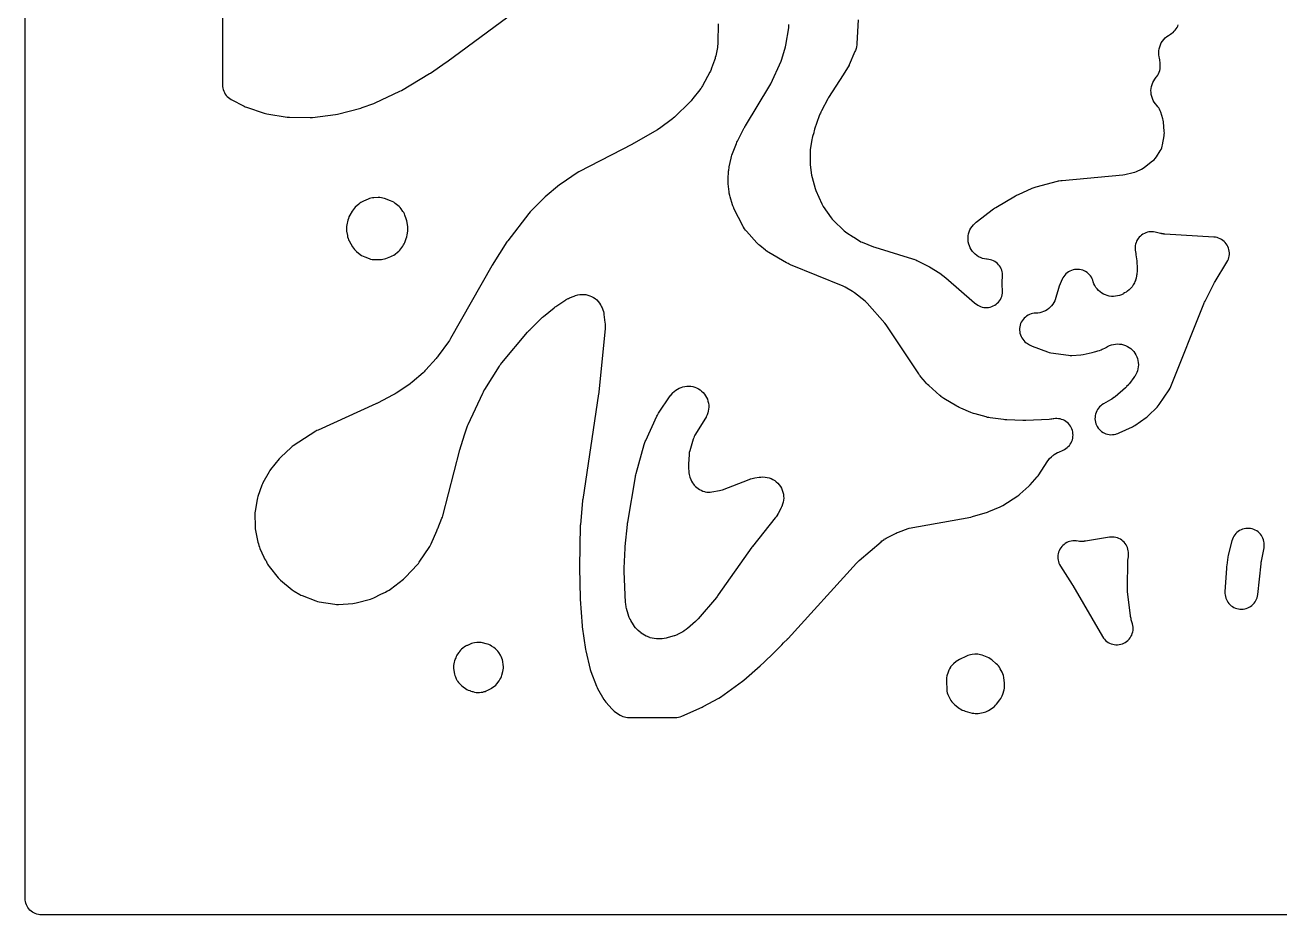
# Model space of a CAD drawing. Header units: millimetres. Extents: x 0 to 300, y 0 to 300.
# Drawn here: x -0.1 to 190.6, y -0.1 to 135.1 of the extents above; entities that cross this region are included whole.
import ezdxf

# ---------------------------------------------------------------- set-up
doc = ezdxf.new("R2010")
doc.units = ezdxf.units.MM
doc.layers.add('CUT', color=7, linetype='CONTINUOUS')

msp = doc.modelspace()

# ---------------------------------------------------------------- linework, layer by layer
at = {"layer": 'CUT'}
for points in [[(297.5872, -0.15), (2.4114, -0.15), (2.1053, -0.135), (1.8629, -0.099), (1.6252, -0.0395), (1.3944, 0.0431), (1.1729, 0.1479), (0.9627, 0.2738), (0.7659, 0.4198), (0.5844, 0.5844), (0.4198, 0.7659), (0.2738, 0.9627), (0.1479, 1.1729), (0.0431, 1.3944), (-0.0395, 1.6252), (-0.099, 1.8629), (-0.135, 2.1053), (-0.15, 2.4114), (-0.15, 297.5886)], [(29.85, 150.1562), (29.85, 126.0451), (29.8622, 125.7983), (29.8987, 125.5539), (29.9592, 125.3144), (30.043, 125.0819), (30.1493, 124.8589), (30.2771, 124.6475), (30.4252, 124.4497), (30.5921, 124.2675), (30.7761, 124.1027), (30.9755, 123.9568), (31.1884, 123.8313), (33.1497, 122.8021), (33.3316, 122.7158), (33.5199, 122.6444), (36.2101, 121.7465), (36.4048, 121.6902), (36.6034, 121.6498), (39.6816, 121.1532), (40.0394, 121.1216), (43.1966, 121.0707), (43.5602, 121.0914), (47.0372, 121.5448), (47.3331, 121.6017), (50.8878, 122.5105), (51.1109, 122.5787), (52.8484, 123.2005), (53.0715, 123.2927), (56.8332, 125.0647), (57.0496, 125.1799), (61.3507, 127.7484), (61.3764, 127.7639), (61.3811, 127.7668), (61.4874, 127.8358), (63.8808, 129.477), (63.9558, 129.5305), (73.2159, 136.3952)], [(126.5193, 135.9133), (126.3018, 132.3221), (126.2885, 132.1606), (126.2855, 132.1318), (126.2419, 131.8372), (126.1791, 131.5728), (126.0855, 131.2901), (126.0752, 131.263), (126.0144, 131.1129), (125.1452, 129.0914), (125.1165, 129.0392), (124.2347, 127.5597), (121.9975, 124.1166), (121.8824, 123.9205), (120.9198, 122.0949), (120.8342, 121.9156), (120.7631, 121.7301), (120.7587, 121.7171), (120.6894, 121.5865), (120.595, 121.3552), (119.8791, 119.3152), (119.8092, 119.0798), (119.7628, 118.8387), (119.7471, 118.7277), (119.5601, 118.1751), (119.4974, 117.958), (119.4546, 117.7361), (119.226, 116.1752), (119.1996, 115.8181), (119.1963, 114.2204), (119.2173, 113.8915), (119.4264, 112.2909), (119.4966, 111.9456), (119.9527, 110.3035), (120.0745, 109.9627), (120.9574, 107.9633), (121.0685, 107.742), (121.201, 107.5328), (122.4052, 105.8246), (122.5539, 105.6339), (122.7204, 105.4584), (124.3931, 103.8584), (124.5768, 103.699), (124.7752, 103.5582), (125.7437, 102.9394), (125.8011, 102.901), (125.8223, 102.8892), (126.7122, 102.3206), (126.9153, 102.2039), (127.1285, 102.1067), (128.842, 101.4202), (129.0463, 101.3485), (134.7787, 99.6102), (134.9246, 99.5627), (134.9506, 99.5536), (135.2361, 99.4408), (135.2612, 99.4297), (135.4002, 99.3646), (137.3608, 98.3977), (138.8968, 97.3973), (139.8302, 96.7007), (144.1991, 92.8882), (144.3927, 92.7354), (144.4495, 92.6991), (144.4713, 92.6812), (144.6765, 92.5443), (144.8942, 92.4282), (145.1224, 92.3342), (145.3586, 92.2631), (145.6008, 92.2157), (145.8464, 92.1923), (146.0931, 92.1933), (146.3385, 92.2186), (146.5803, 92.268), (146.816, 92.3409), (147.0433, 92.4368), (147.2601, 92.5546), (147.4643, 92.6931), (147.6538, 92.8512), (147.8267, 93.0271), (147.9815, 93.2192), (148.1166, 93.4257), (148.2307, 93.6444), (148.3227, 93.8734), (148.3917, 94.1103), (148.437, 94.3528), (148.4581, 94.5986), (148.4549, 94.8453), (148.4275, 95.0905), (148.393, 95.3026), (148.3723, 95.6526), (148.372, 95.6867), (148.3752, 95.8774), (148.388, 96.1786), (148.401, 96.3693), (148.4042, 96.4033), (148.4439, 96.6763), (148.4672, 96.9183), (148.4669, 97.1613), (148.4429, 97.4032), (148.3956, 97.6417), (148.3253, 97.8744), (148.2328, 98.0992), (148.1189, 98.3139), (147.9846, 98.5165), (147.8313, 98.7052), (147.6604, 98.8781), (147.4736, 99.0336), (147.2725, 99.1701), (147.0591, 99.2865), (146.8354, 99.3817), (146.6035, 99.4546), (146.3657, 99.5047), (146.1241, 99.5315), (146.0025, 99.539), (145.6931, 99.5894), (145.3902, 99.6703), (145.0969, 99.781), (144.816, 99.9204), (144.5505, 100.0871), (144.3028, 100.2793), (144.0755, 100.4953), (143.8709, 100.7328), (143.6909, 100.9895), (143.5374, 101.2629), (143.4119, 101.5502), (143.3156, 101.8486), (143.2494, 102.155), (143.2142, 102.4666), (143.2101, 102.7801), (143.2373, 103.0924), (143.2954, 103.4005), (143.384, 103.7012), (143.502, 103.9917), (143.6484, 104.269), (143.8216, 104.5303), (144.0329, 104.7887), (144.3372, 105.0883), (144.435, 105.174), (144.6275, 105.3317), (146.8952, 107.0665), (147.0898, 107.2057), (147.2247, 107.2959), (147.4277, 107.4225), (150.4178, 109.1562), (150.5894, 109.2498), (150.7076, 109.3103), (150.8838, 109.3949), (152.9561, 110.3232), (153.0948, 110.382), (153.1198, 110.3921), (153.4037, 110.4928), (153.4295, 110.5007), (153.5742, 110.5425), (156.8177, 111.4069), (156.9702, 111.4442), (156.9977, 111.4503), (157.3067, 111.5055), (157.3346, 111.5093), (157.4906, 111.5271), (166.7572, 112.391), (167.0536, 112.4367), (168.2932, 112.7048), (168.5585, 112.7776), (168.8141, 112.8792), (169.5564, 113.2224), (169.8072, 113.3563), (170.0412, 113.5177), (171.2703, 114.473), (171.4838, 114.6593), (171.6748, 114.8684), (171.8409, 115.0978), (172.4317, 116.0196), (172.5561, 116.237), (172.6581, 116.4657), (172.7368, 116.7035), (172.7913, 116.948), (173.0202, 118.2892), (173.0476, 118.5072), (173.0558, 118.7268), (173.0446, 118.9463), (172.9059, 120.4067), (172.87, 120.6532), (172.8097, 120.8949), (172.5067, 121.8951), (172.4277, 122.1176), (172.328, 122.3317), (172.2085, 122.5354), (172.0704, 122.7269), (171.9445, 122.8707), (171.6925, 123.1596), (171.5125, 123.4124), (171.3584, 123.6818), (171.2315, 123.9651), (171.1332, 124.2595), (171.0644, 124.5621), (171.0258, 124.8701), (171.0177, 125.1803), (171.0402, 125.4899), (171.0931, 125.7957), (171.1759, 126.0948), (171.2879, 126.3843), (171.4277, 126.6614), (171.5943, 126.9233), (171.8042, 127.191), (171.8056, 127.1926), (171.8039, 127.1941), (171.9041, 127.3102), (172.0514, 127.5212), (172.1762, 127.7462), (172.2772, 127.9829), (172.3534, 128.2287), (172.4039, 128.481), (172.4281, 128.7372), (172.4259, 128.9945), (172.4036, 129.366), (172.4029, 129.4314), (172.3811, 129.7326), (172.367, 129.8046), (172.3629, 129.8435), (172.3135, 130.0836), (172.2623, 130.2822), (172.2145, 130.5953), (172.1985, 130.9116), (172.2144, 131.2279), (172.262, 131.541), (172.3408, 131.8477), (172.4502, 132.1449), (172.5888, 132.4297), (172.7554, 132.699), (172.9483, 132.9503), (173.1654, 133.1808), (173.4046, 133.3883), (173.6635, 133.5708), (174.0044, 133.7628), (174.2027, 133.8871), (174.3885, 134.0294), (174.5602, 134.1885), (174.7163, 134.3629), (174.8554, 134.5512), (174.9762, 134.7516), (175.0778, 134.9625), (175.1592, 135.1819)], [(105.2312, 135.3473), (105.1855, 132.4774), (105.1788, 132.3042), (105.1768, 132.2732), (105.1393, 131.9286), (105.1346, 131.898), (105.1039, 131.7273), (104.8483, 130.4719), (104.7862, 130.2141), (104.7379, 130.0407), (104.6578, 129.7879), (104.2205, 128.5609), (104.1702, 128.4279), (104.1607, 128.4043), (104.0453, 128.1445), (104.0341, 128.1216), (103.969, 127.9952), (102.8394, 125.8978), (102.758, 125.7544), (102.7429, 125.729), (102.5616, 125.4535), (102.5443, 125.4296), (102.4447, 125.2981), (101.378, 123.9517), (101.2195, 123.7645), (101.1078, 123.6411), (100.9374, 123.4647), (98.5539, 121.1539), (98.3819, 120.9971), (98.2618, 120.8944), (98.0804, 120.7486), (96.5116, 119.5665), (96.3201, 119.4314), (96.1873, 119.3437), (95.9877, 119.2208), (92.3649, 117.1431), (92.2988, 117.106), (92.2536, 117.0813), (92.1867, 117.0456), (84.0335, 112.798), (83.8017, 112.6609), (81.3243, 111.0091), (81.101, 110.8415), (78.9234, 109.0083), (78.7651, 108.8628), (76.6364, 106.7325), (76.4223, 106.4884), (73.2349, 102.3388), (73.1069, 102.1559), (70.8674, 98.6286), (70.8546, 98.6084), (70.8524, 98.6047), (70.8009, 98.518), (64.5364, 87.4699), (64.4273, 87.2894), (64.3497, 87.1689), (64.2305, 86.9948), (62.6622, 84.8364), (62.5421, 84.6799), (62.4578, 84.5759), (62.3296, 84.426), (60.7842, 82.7114), (60.6278, 82.5481), (60.5184, 82.4405), (60.3525, 82.2869), (58.7065, 80.8531), (58.5185, 80.6997), (58.3876, 80.5998), (58.19, 80.4589), (56.2817, 79.1889), (56.1119, 79.0823), (55.9946, 79.013), (55.8194, 78.9157), (53.4095, 77.6603), (53.318, 77.6142), (53.2554, 77.5837), (53.1626, 77.5402), (44.3916, 73.5642), (44.2254, 73.4814), (44.0658, 73.3864), (40.6297, 71.1636), (40.4541, 71.039), (40.2899, 70.8997), (38.7115, 69.4397), (38.5793, 69.3079), (38.4573, 69.1666), (37.172, 67.5607), (37.0475, 67.391), (36.9378, 67.2114), (36.0162, 65.5503), (35.9239, 65.3665), (35.847, 65.1758), (35.2305, 63.4434), (35.1663, 63.2346), (35.1205, 63.0209), (34.8146, 61.2072), (34.7872, 60.9843), (34.78, 60.7598), (34.8028, 58.9567), (34.8151, 58.7383), (34.8465, 58.5219), (35.1787, 56.7723), (35.2474, 56.4971), (35.3418, 56.2446), (35.4002, 55.9944), (35.4639, 55.7699), (35.5481, 55.5523), (36.1322, 54.2308), (36.2565, 53.9866), (36.4069, 53.7575), (36.4784, 53.6604), (36.5954, 53.3946), (36.6918, 53.1992), (36.8049, 53.0129), (36.9337, 52.8372), (38.3289, 51.0984), (38.5053, 50.901), (38.7016, 50.7233), (40.4607, 49.293), (40.756, 49.0863), (41.6057, 48.5789), (41.7942, 48.4771), (41.9907, 48.3917), (44.0645, 47.5947), (44.3124, 47.514), (44.5674, 47.4595), (46.9325, 47.0822), (47.2061, 47.0538), (47.4811, 47.0557), (49.6966, 47.193), (49.9505, 47.2218), (50.2001, 47.2764), (52.3828, 47.8721), (52.6199, 47.9496), (52.848, 48.0505), (53.9189, 48.5891), (54.6428, 48.9317), (54.856, 49.0455), (54.9478, 49.1066), (54.9915, 49.1286), (55.1971, 49.2445), (55.391, 49.3793), (57.3908, 50.9154), (57.5469, 51.0456), (57.6918, 51.1882), (59.5122, 53.13), (59.6488, 53.2884), (59.7717, 53.4578), (61.3721, 55.8704), (61.4912, 56.0694), (61.5914, 56.2785), (62.4245, 58.2483), (62.4845, 58.3687), (62.5629, 58.5661), (62.5813, 58.6192), (63.2289, 60.1501), (63.2949, 60.324), (63.3478, 60.5023), (65.9344, 70.5769), (66.6526, 72.8556), (67.0036, 73.8879), (67.073, 74.0755), (67.1236, 74.2016), (67.2029, 74.3853), (69.4265, 79.1767), (69.5342, 79.3907), (69.612, 79.5335), (69.7332, 79.7402), (71.9484, 83.2554), (72.0905, 83.4649), (72.1917, 83.6037), (72.3476, 83.8032), (76.2508, 88.4619), (76.3685, 88.5957), (76.4506, 88.6848), (76.5745, 88.8129), (78.3072, 90.5213), (78.4315, 90.6383), (78.5177, 90.7159), (78.6471, 90.8272), (80.2701, 92.1592), (80.4252, 92.2799), (80.5326, 92.359), (80.6938, 92.4713), (81.9136, 93.2749), (82.0716, 93.3734), (82.1002, 93.3903), (82.4297, 93.5631), (82.4599, 93.5771), (82.6306, 93.6511), (83.332, 93.9344), (83.5056, 93.9995), (83.5369, 94.0104), (83.8638, 94.1062), (84.1693, 94.1637), (84.4789, 94.1908), (84.7897, 94.1872), (85.0987, 94.1529), (85.4027, 94.0883), (85.6989, 93.994), (85.9843, 93.8709), (86.2562, 93.7203), (86.5119, 93.5435), (86.7488, 93.3423), (86.9648, 93.1188), (87.1576, 92.875), (87.3416, 92.5882), (87.358, 92.5595), (87.4463, 92.3965), (87.4882, 92.3142), (87.5589, 92.1678), (87.571, 92.1413), (87.6832, 91.8642), (87.7633, 91.6034), (87.826, 91.3111), (87.8308, 91.2824), (87.8545, 91.1215), (88.0051, 89.9178), (88.0252, 89.7113), (88.0277, 89.6744), (88.0335, 89.2598), (88.0319, 89.2228), (88.0176, 89.0158), (87.0768, 79.3333), (87.0659, 79.2349), (87.0576, 79.1681), (87.0441, 79.0699), (84.619, 62.9884), (84.615, 62.9607), (84.6143, 62.9557), (84.6008, 62.8388), (84.2651, 59.1787), (84.2623, 59.1458), (84.2619, 59.14), (84.2549, 59.0015), (84.1126, 52.7509), (84.112, 52.6829), (84.112, 52.6678), (84.1128, 52.6178), (84.2256, 48.0029), (84.2263, 47.9783), (84.2265, 47.974), (84.2321, 47.871), (84.5398, 43.8065), (84.5424, 43.7743), (84.5429, 43.7686), (84.5585, 43.634), (85.0508, 40.2072), (85.0958, 39.9738), (85.7787, 37.1564), (85.8723, 36.8549), (86.7301, 34.6048), (86.8053, 34.428), (86.894, 34.2576), (87.8312, 32.6128), (87.9792, 32.3833), (88.1513, 32.1712), (89.102, 31.1228), (89.2595, 30.964), (89.4306, 30.8198), (89.6139, 30.6916), (90.3259, 30.2395), (90.5305, 30.1227), (90.7453, 30.0257), (90.9682, 29.9494), (91.1973, 29.8943), (91.4306, 29.8611), (91.666, 29.85), (98.6554, 29.85), (98.916, 29.8636), (99.1738, 29.9043), (99.426, 29.9717), (99.6697, 30.065), (102.7768, 31.4442), (102.9603, 31.5349), (105.3004, 32.8122), (105.5525, 32.97), (108.9233, 35.3698), (109.1352, 35.5388), (111.5815, 37.7156), (111.5871, 37.7204), (111.6089, 37.7393), (111.6126, 37.7425), (111.6421, 37.7695), (112.1582, 38.2288), (112.1775, 38.2461), (112.181, 38.2493), (112.2603, 38.3246), (113.555, 39.6087), (114.7585, 40.7676), (114.782, 40.7905), (114.786, 40.7945), (114.8812, 40.8939), (115.1517, 41.1924), (115.7486, 41.7844), (115.766, 41.8019), (115.769, 41.8049), (115.8401, 41.8799), (126.243, 53.3117), (126.398, 53.4721), (126.5064, 53.5779), (126.6707, 53.7289), (129.9773, 56.5911), (130.1155, 56.705), (130.1407, 56.7248), (130.4326, 56.9323), (130.4595, 56.9496), (130.6126, 57.0426), (130.7354, 57.1133), (130.7656, 57.1305), (132.062, 57.8087), (132.2666, 57.908), (132.4074, 57.9711), (132.6176, 58.0578), (134.1108, 58.621), (134.2802, 58.6558), (143.613, 60.3387), (143.8932, 60.4061), (146.1441, 61.0869), (146.3818, 61.1722), (148.1017, 61.8888), (148.2992, 61.9814), (148.4879, 62.0908), (150.7585, 63.544), (150.9311, 63.665), (151.0929, 63.8001), (152.449, 65.0335), (152.6379, 65.2247), (153.7235, 66.4496), (153.8438, 66.5961), (153.9527, 66.7514), (155.2364, 68.7389), (155.3508, 68.906), (155.3721, 68.9354), (155.6073, 69.2253), (155.8725, 69.488), (155.8996, 69.512), (156.055, 69.6428), (156.14, 69.7105), (156.2713, 69.8104), (156.2952, 69.8278), (156.5481, 69.9951), (156.8148, 70.1395), (156.8413, 70.1524), (156.9913, 70.2213), (157.66, 70.5107), (157.8772, 70.6174), (158.083, 70.7446), (158.2756, 70.8912), (158.4531, 71.0557), (158.6138, 71.2365), (158.7564, 71.4321), (158.8793, 71.6405), (158.9815, 71.8599), (159.0621, 72.0881), (159.1202, 72.323), (159.1553, 72.5624), (159.1671, 72.8041), (159.1555, 73.0458), (159.1205, 73.2853), (159.0626, 73.5202), (158.9822, 73.7485), (158.8802, 73.9679), (158.7574, 74.1764), (158.615, 74.3721), (158.4544, 74.5531), (158.277, 74.7177), (158.0845, 74.8644), (157.8788, 74.9918), (157.6617, 75.0987), (157.4353, 75.1841), (157.2017, 75.2472), (156.963, 75.2874), (156.7216, 75.3044), (156.4797, 75.298), (156.2396, 75.2682), (156.1572, 75.2539), (155.9333, 75.222), (155.7806, 75.2049), (155.5552, 75.1865), (151.9756, 75.0032), (151.804, 74.9984), (151.6874, 74.9977), (151.5157, 75.0007), (149.084, 75.099), (148.9001, 75.111), (148.7754, 75.1222), (148.5923, 75.1432), (146.5803, 75.4241), (146.3436, 75.4649), (146.1839, 75.4977), (145.9503, 75.5536), (144.2897, 76.0075), (144.0473, 76.0827), (143.8847, 76.1392), (143.6479, 76.2306), (142.0957, 76.891), (141.864, 76.9991), (141.7093, 77.0777), (141.4854, 77.2014), (139.5437, 78.3617), (139.3937, 78.4563), (139.3673, 78.4738), (139.0816, 78.6835), (139.0569, 78.7035), (138.9218, 78.8182), (137.238, 80.3184), (137.0417, 80.5065), (136.9133, 80.6389), (136.7311, 80.8407), (136.0491, 81.6537), (135.9191, 81.8179), (135.8339, 81.9318), (135.7132, 82.103), (130.7676, 89.5497), (130.556, 89.8247), (127.8777, 92.847), (127.7278, 93.0021), (127.5651, 93.1437), (125.9433, 94.4367), (125.7904, 94.5494), (125.6294, 94.6501), (124.5373, 95.2769), (124.2351, 95.4244), (116.2377, 98.6788), (115.9985, 98.786), (115.8388, 98.8644), (115.6077, 98.9881), (112.9286, 100.5446), (112.8012, 100.622), (112.7786, 100.6364), (112.5334, 100.8062), (112.5121, 100.8223), (112.3948, 100.9144), (111.5338, 101.6184), (111.4243, 101.7115), (111.405, 101.7286), (111.1972, 101.9269), (111.1793, 101.9454), (111.0812, 102.0504), (109.5223, 103.7851), (109.4151, 103.9097), (109.3965, 103.9324), (109.2149, 104.174), (109.0552, 104.4306), (109.0408, 104.4562), (108.9633, 104.6012), (107.6703, 107.1528), (107.5994, 107.3007), (107.5873, 107.3274), (107.4652, 107.6317), (107.4555, 107.6594), (107.4045, 107.8152), (107.0349, 109.0359), (106.9884, 109.203), (106.9808, 109.2331), (106.9114, 109.5728), (106.9066, 109.6035), (106.8837, 109.7754), (106.7512, 110.9862), (106.7372, 111.1462), (106.7353, 111.1749), (106.7278, 111.4959), (106.7283, 111.5247), (106.7349, 111.6852), (106.8135, 112.9451), (106.8256, 113.0922), (106.8283, 113.1185), (106.8698, 113.4107), (106.8745, 113.4367), (106.9039, 113.5813), (107.1987, 114.901), (107.2664, 115.1603), (107.3186, 115.3345), (107.4047, 115.5884), (107.997, 117.1489), (108.0803, 117.3504), (108.1408, 117.4856), (108.2357, 117.682), (109.1904, 119.5196), (109.2516, 119.6327), (109.2945, 119.7088), (109.3595, 119.8196), (113.0887, 125.9341), (113.2307, 126.2022), (114.7843, 129.6236), (114.8551, 129.7963), (114.9128, 129.9739), (115.4368, 131.8176), (115.4966, 132.082), (115.947, 134.7311), (115.9758, 134.9688), (115.9817, 135.2081)]]:
    msp.add_lwpolyline(points, dxfattribs=at)
for points in [[(51.4842, 99.8742), (52.1717, 99.6244), (52.3823, 99.5582), (52.598, 99.5109), (52.817, 99.4828), (53.0377, 99.4741), (53.807, 99.4779), (54.0304, 99.489), (54.252, 99.5201), (54.4699, 99.5708), (54.6824, 99.6408), (55.4457, 99.9307), (55.677, 100.0321), (55.8968, 100.1564), (56.1029, 100.3022), (56.4857, 100.603), (56.659, 100.7527), (56.818, 100.9175), (56.9612, 101.0962), (57.2704, 101.5205), (57.3917, 101.7032), (57.4964, 101.8958), (57.5839, 102.0969), (57.8061, 102.6756), (57.8941, 102.9516), (57.9495, 103.2359), (58.0261, 103.8009), (58.0458, 104.0158), (58.0469, 104.2315), (58.0295, 104.4465), (57.9473, 105.1043), (57.8927, 105.3977), (57.8036, 105.6824), (57.596, 106.2288), (57.5113, 106.4259), (57.41, 106.615), (57.2928, 106.7947), (57.0063, 107.1956), (56.8642, 107.3762), (56.7062, 107.5429), (56.5336, 107.6945), (56.1147, 108.0294), (55.8917, 108.1885), (55.6527, 108.3222), (55.4005, 108.4289), (54.4918, 108.7562), (54.2573, 108.8278), (54.0169, 108.8762), (53.7729, 108.9007), (53.5277, 108.9013), (52.865, 108.8702), (52.6484, 108.8506), (52.4343, 108.8122), (52.2244, 108.7554), (52.0203, 108.6805), (51.2925, 108.3772), (51.0962, 108.2852), (50.9086, 108.1765), (50.7311, 108.052), (50.5651, 107.9126), (50.0405, 107.4318), (49.8639, 107.2527), (49.7061, 107.0568), (49.5688, 106.846), (49.2056, 106.2217), (49.0868, 105.9907), (48.9926, 105.7487), (48.9241, 105.4982), (48.7592, 104.7436), (48.7201, 104.5135), (48.7026, 104.2807), (48.7069, 104.0473), (48.7329, 103.8154), (48.8406, 103.1415), (48.8853, 102.924), (48.9492, 102.7114), (49.0317, 102.5052), (49.1321, 102.3072), (49.6343, 101.4174), (49.761, 101.216), (49.9063, 101.0275), (50.0688, 100.8538), (50.2471, 100.6962), (50.7736, 100.2738), (50.9955, 100.115), (51.2333, 99.9812)], [(151.1008, 88.2694), (151.1695, 88.03), (151.2617, 87.7986), (151.3764, 87.5776), (151.5125, 87.3691), (151.6688, 87.1751), (151.8435, 86.9977), (152.035, 86.8385), (152.2414, 86.6992), (152.541, 86.518), (152.7506, 86.4045), (152.9701, 86.3115), (155.3003, 85.4525), (155.5509, 85.3749), (155.8082, 85.3239), (158.4757, 84.9392), (158.73, 84.9157), (158.9854, 84.9183), (160.3326, 85.0008), (160.6951, 85.0499), (162.086, 85.3429), (162.4142, 85.4358), (162.6446, 85.5184), (162.933, 85.5927), (163.1914, 85.6743), (163.4394, 85.7835), (163.5736, 85.8514), (163.7454, 85.9131), (163.9802, 86.011), (164.2039, 86.1323), (164.237, 86.1524), (164.3973, 86.2449), (164.4263, 86.2607), (164.7327, 86.4084), (165.0242, 86.5149), (165.3247, 86.5922), (165.6313, 86.6394), (165.9412, 86.6563), (166.2512, 86.6425), (166.5583, 86.5982), (166.8596, 86.5239), (167.152, 86.4202), (167.4329, 86.2882), (167.6993, 86.1292), (167.9488, 85.9447), (168.1789, 85.7365), (168.3873, 85.5067), (168.5721, 85.2574), (168.7315, 84.9912), (168.8638, 84.7105), (168.9678, 84.4181), (169.0424, 84.117), (169.0871, 83.8099), (169.1012, 83.4999), (169.0848, 83.1901), (169.0379, 82.8833), (168.961, 82.5827), (168.8548, 82.2912), (168.7204, 82.0115), (168.5436, 81.7209), (168.525, 81.6936), (168.4174, 81.543), (167.7364, 80.6385), (167.6128, 80.4831), (167.59, 80.4559), (167.319, 80.1658), (167.2935, 80.1412), (167.1468, 80.0072), (165.5603, 78.6337), (165.4143, 78.5137), (165.3877, 78.4929), (165.0786, 78.2756), (165.05, 78.2576), (164.8876, 78.1609), (163.7792, 77.5381), (163.5683, 77.4053), (163.3716, 77.2523), (163.1912, 77.0804), (163.0288, 76.8914), (162.886, 76.6872), (162.7643, 76.4697), (162.6648, 76.2413), (162.5885, 76.0041), (162.5363, 75.7604), (162.5085, 75.5128), (162.5055, 75.2636), (162.5274, 75.0154), (162.5739, 74.7706), (162.6445, 74.5316), (162.7385, 74.3008), (162.855, 74.0806), (162.9929, 73.873), (163.1508, 73.6802), (163.3271, 73.5041), (163.52, 73.3464), (163.7277, 73.2087), (163.948, 73.0924), (164.1789, 72.9985), (164.4179, 72.9281), (164.6628, 72.8819), (164.911, 72.8602), (165.1602, 72.8634), (165.4078, 72.8914), (165.6514, 72.9439), (165.7695, 72.9755), (165.9812, 73.0426), (166.1862, 73.1281), (168.1955, 74.0735), (168.3792, 74.1694), (168.5543, 74.2802), (170.2637, 75.4639), (170.4337, 75.5927), (170.5922, 75.7356), (171.9463, 77.0654), (172.1138, 77.247), (172.2625, 77.4442), (173.7914, 79.6945), (173.9319, 79.9277), (174.0462, 80.1748), (179.0555, 92.7594), (179.1206, 92.9129), (179.1671, 93.0162), (179.239, 93.1666), (180.5589, 95.7796), (180.6294, 95.9125), (180.6791, 96.0017), (180.7548, 96.1316), (182.5721, 99.1094), (182.6893, 99.3245), (182.7849, 99.5501), (182.858, 99.7839), (182.9078, 100.0237), (182.9339, 100.2673), (182.9361, 100.5123), (182.9142, 100.7562), (182.8686, 100.9969), (182.7997, 101.232), (182.7081, 101.4592), (182.5947, 101.6763), (182.4606, 101.8813), (182.307, 102.0722), (182.1355, 102.2471), (181.9478, 102.4045), (181.7455, 102.5426), (181.5307, 102.6604), (181.3053, 102.7565), (181.0717, 102.8301), (180.832, 102.8805), (180.5885, 102.9072), (173.1246, 103.357), (172.9668, 103.3699), (172.9386, 103.3728), (172.6255, 103.4184), (172.5977, 103.4236), (172.4428, 103.4563), (171.6554, 103.6399), (171.4189, 103.6831), (171.1794, 103.7035), (170.939, 103.7007), (170.7, 103.6749), (170.4646, 103.6262), (170.2349, 103.5552), (170.0131, 103.4624), (169.8013, 103.3487), (169.6013, 103.2152), (169.4151, 103.0632), (169.2444, 102.8939), (169.0907, 102.709), (168.9555, 102.5103), (168.84, 102.2994), (168.7453, 102.0785), (168.6723, 101.8494), (168.6215, 101.6144), (168.5936, 101.3757), (168.5888, 101.1353), (168.607, 100.8956), (168.6482, 100.6588), (168.7052, 100.4042), (168.7109, 100.3717), (168.7378, 100.1888), (168.847, 99.2965), (168.9383, 98.0647), (168.9396, 98.0352), (168.9256, 97.8389), (168.865, 97.2283), (168.8419, 97.0423), (168.8369, 97.0092), (168.7689, 96.6716), (168.6676, 96.3425), (168.6561, 96.3111), (168.5877, 96.1366), (168.5846, 96.1291), (168.5064, 95.9559), (168.4916, 95.9253), (168.3241, 95.6188), (168.1438, 95.3561), (167.9378, 95.1129), (167.7083, 94.8919), (167.4335, 94.6763), (167.4057, 94.6568), (167.2477, 94.5512), (167.0168, 94.4051), (166.8568, 94.3095), (166.8278, 94.2931), (166.5214, 94.1397), (166.2294, 94.0281), (165.9278, 93.9461), (165.6195, 93.8944), (165.3077, 93.8736), (164.9953, 93.8839), (164.6854, 93.9251), (164.3812, 93.9969), (164.0856, 94.0986), (163.8016, 94.229), (163.5319, 94.3871), (163.2792, 94.5711), (163.0461, 94.7793), (162.8348, 95.0096), (162.6474, 95.2597), (162.4857, 95.5273), (162.3514, 95.8095), (162.2458, 96.1037), (162.2456, 96.1045), (162.1735, 96.342), (162.0781, 96.5712), (161.9605, 96.7898), (161.8218, 96.9957), (161.6633, 97.1868), (161.4867, 97.3612), (161.2937, 97.5173), (161.0861, 97.6535), (160.8661, 97.7684), (160.6357, 97.8609), (160.3973, 97.9301), (160.1532, 97.9753), (159.9059, 97.9961), (159.6577, 97.9923), (159.411, 97.9638), (159.1685, 97.9111), (158.9323, 97.8345), (158.705, 97.7349), (158.4886, 97.6133), (158.2853, 97.4708), (158.0972, 97.3088), (157.9261, 97.129), (157.7736, 96.9331), (157.6413, 96.723), (157.5305, 96.5008), (157.0589, 95.4244), (156.9397, 95.0895), (156.5623, 93.7291), (156.5102, 93.5572), (156.5001, 93.5267), (156.3818, 93.2185), (156.2475, 92.9489), (156.0879, 92.6933), (155.9047, 92.4543), (155.6994, 92.2338), (155.474, 92.034), (155.2305, 91.8567), (154.9712, 91.7034), (154.6984, 91.5757), (154.4146, 91.4747), (154.1224, 91.4013), (153.8246, 91.3562), (153.4351, 91.3349), (153.4352, 91.3336), (153.27, 91.3243), (153.024, 91.2856), (152.783, 91.2226), (152.5496, 91.1359), (152.3259, 91.0264), (152.1142, 90.8953), (151.9166, 90.7437), (151.7351, 90.5732), (151.5714, 90.3855), (151.4272, 90.1824), (151.304, 89.966), (151.2028, 89.7385), (151.1249, 89.502), (151.0708, 89.2589), (151.0412, 89.0116), (151.0363, 88.7626), (151.0563, 88.5144)], [(94.1345, 71.8163), (94.1446, 71.8409), (94.204, 71.9773), (95.9015, 75.6762), (95.9699, 75.8173), (95.9826, 75.8423), (96.1368, 76.1154), (96.1516, 76.1392), (96.2371, 76.2707), (97.8213, 78.5986), (97.9244, 78.7426), (97.9967, 78.8388), (98.1065, 78.9778), (98.1591, 79.0414), (98.2781, 79.1781), (98.2999, 79.202), (98.5362, 79.4367), (98.7714, 79.629), (99.0241, 79.7978), (99.2919, 79.9414), (99.5723, 80.0584), (99.8626, 80.1479), (100.1603, 80.2089), (100.4625, 80.2409), (100.7663, 80.2436), (101.069, 80.217), (101.3677, 80.1613), (101.6596, 80.077), (101.942, 79.9649), (102.2123, 79.8261), (102.4679, 79.6619), (102.7065, 79.4738), (102.9259, 79.2635), (103.1239, 79.0331), (103.2987, 78.7846), (103.4488, 78.5204), (103.5727, 78.2429), (103.6692, 77.9548), (103.7374, 77.6587), (103.7768, 77.3574), (103.7869, 77.0538), (103.7676, 76.7505), (103.7192, 76.4506), (103.6421, 76.1567), (103.5369, 75.8716), (103.3921, 75.5717), (103.3766, 75.5433), (103.2862, 75.3863), (101.6947, 72.7709), (101.5936, 72.5879), (101.5081, 72.3971), (101.4388, 72.1998), (100.8956, 70.4162), (100.8289, 70.1428), (100.7933, 69.8636), (100.6891, 68.3858), (100.6831, 68.179), (100.6942, 67.9724), (100.783, 67.0421), (100.8135, 66.8247), (100.8629, 66.6107), (100.9309, 66.4019), (101.0698, 66.0315), (101.1812, 65.7781), (101.3199, 65.5387), (101.4842, 65.316), (101.5927, 65.1847), (101.7724, 64.9896), (101.9717, 64.8146), (102.1884, 64.6617), (102.3945, 64.5321), (102.63, 64.4012), (102.8783, 64.2963), (103.1364, 64.2188), (103.2529, 64.1906), (103.5054, 64.143), (103.7614, 64.1216), (104.0183, 64.1265), (104.2733, 64.1578), (105.3967, 64.3547), (105.6347, 64.4085), (105.8664, 64.4853), (109.9464, 66.0622), (110.1382, 66.1304), (110.1727, 66.1416), (110.5659, 66.2463), (110.6015, 66.2538), (110.8018, 66.29), (111.4656, 66.3914), (111.6517, 66.4151), (111.6851, 66.4185), (112.0295, 66.4363), (112.3438, 66.421), (112.655, 66.3744), (112.9599, 66.2969), (113.2556, 66.1893), (113.5391, 66.0528), (113.8075, 65.8886), (114.0581, 65.6983), (114.2885, 65.484), (114.4963, 65.2478), (114.6794, 64.9919), (114.8361, 64.7191), (114.9647, 64.4319), (115.064, 64.1333), (115.1329, 63.8263), (115.1708, 63.514), (115.1774, 63.1994), (115.1524, 62.8858), (115.0962, 62.5762), (115.0094, 62.2737), (114.8815, 61.9534), (114.8676, 61.9229), (114.7851, 61.7544), (114.3322, 60.8841), (114.245, 60.7259), (114.2288, 60.698), (114.032, 60.3952), (114.0131, 60.369), (113.904, 60.225), (110.4281, 55.8604), (110.4105, 55.8379), (110.4073, 55.8339), (110.3357, 55.737), (105.2368, 48.4867), (105.1316, 48.3444), (105.0579, 48.2494), (104.9461, 48.1122), (102.1797, 44.8761), (102.0864, 44.771), (102.0693, 44.7525), (101.8713, 44.5532), (101.8529, 44.536), (101.7484, 44.442), (100.5434, 43.3987), (100.389, 43.2721), (100.3608, 43.2502), (100.0329, 43.0225), (100.0026, 43.0037), (99.8299, 42.9032), (99.2123, 42.5654), (99.021, 42.4678), (98.9864, 42.4514), (98.5885, 42.2897), (98.5523, 42.2774), (98.3471, 42.2139), (97.4665, 41.969), (97.3145, 41.9301), (97.2871, 41.9237), (97.0037, 41.8699), (96.7168, 41.84), (96.6888, 41.8382), (96.532, 41.8318), (96.0606, 41.8222), (95.8755, 41.8231), (95.8424, 41.824), (95.5032, 41.8507), (95.1977, 41.9055), (94.8704, 41.9982), (94.839, 42.0087), (94.6652, 42.0722), (94.4586, 42.1535), (94.3047, 42.218), (94.2775, 42.2301), (94.0031, 42.3673), (93.7649, 42.5143), (93.5192, 42.6979), (93.4962, 42.7168), (93.3695, 42.8254), (93.0518, 43.1101), (92.919, 43.235), (92.8958, 43.258), (92.6691, 43.5049), (92.4674, 43.7726), (92.4491, 43.7996), (92.3503, 43.9528), (91.954, 44.6018), (91.8666, 44.7527), (91.8516, 44.78), (91.7107, 45.0679), (91.5971, 45.3677), (91.5875, 45.3973), (91.5372, 45.5643), (91.2964, 46.437), (91.247, 46.6377), (91.2391, 46.6738), (91.1738, 47.0818), (91.1699, 47.1185), (91.1542, 47.3247), (90.9238, 52.0627), (90.9194, 52.2504), (90.9196, 52.378), (90.9245, 52.5657), (91.0824, 55.624), (91.0878, 55.7095), (91.0921, 55.7675), (91.0995, 55.8528), (91.4256, 59.1964), (91.4407, 59.3269), (91.4524, 59.4154), (91.472, 59.5454), (92.6358, 66.4362), (92.6734, 66.6281), (92.7023, 66.7577), (92.7499, 66.9474), (93.9814, 71.3693), (94.0241, 71.5117), (94.0323, 71.5371)], [(156.8645, 54.2769), (156.8717, 54.0343), (156.9024, 53.7936), (156.9564, 53.557), (157.033, 53.3267), (157.1316, 53.1049), (157.2512, 52.8937), (159.0284, 50.0837), (159.0653, 50.0242), (159.09, 49.9835), (159.1257, 49.9233), (163.6418, 42.1557), (163.7777, 41.9467), (163.9337, 41.7523), (164.1083, 41.5744), (164.2997, 41.4147), (164.5061, 41.275), (164.7254, 41.1564), (164.9554, 41.0603), (165.1938, 40.9876), (165.4383, 40.939), (165.6864, 40.9149), (165.9356, 40.9157), (166.1836, 40.9413), (166.4277, 40.9915), (166.6657, 41.0658), (166.8951, 41.1633), (167.1136, 41.2832), (167.3191, 41.4243), (167.5095, 41.5852), (167.683, 41.7642), (167.8377, 41.9596), (167.9723, 42.1694), (168.0853, 42.3916), (168.1755, 42.6239), (168.2422, 42.8641), (168.2847, 43.1097), (168.3025, 43.3584), (168.2954, 43.6075), (168.2636, 43.8548), (168.2073, 44.0976), (168.0273, 44.7291), (167.9892, 44.8735), (167.9829, 44.8995), (167.9241, 45.1923), (167.9199, 45.2187), (167.8993, 45.3666), (167.4706, 48.9716), (167.4495, 49.2173), (167.4407, 49.3843), (167.4358, 49.6308), (167.488, 53.6034), (167.4949, 53.7839), (167.5447, 54.0318), (167.5816, 54.2798), (167.5905, 54.4659), (167.595, 54.4927), (167.6117, 54.735), (167.6049, 54.9777), (167.5746, 55.2186), (167.521, 55.4555), (167.4447, 55.686), (167.3464, 55.908), (167.2271, 56.1195), (167.0877, 56.3184), (166.9298, 56.5028), (166.7547, 56.671), (166.5641, 56.8215), (166.3598, 56.9527), (166.1437, 57.0635), (165.9179, 57.1529), (165.6845, 57.2198), (165.4457, 57.2639), (165.2037, 57.2845), (164.9609, 57.2816), (164.7196, 57.2552), (161.0522, 56.6719), (160.8644, 56.6469), (160.8307, 56.6432), (160.483, 56.6235), (160.1657, 56.6376), (159.7586, 56.6973), (159.7584, 56.6959), (159.6109, 56.7178), (159.3686, 56.7301), (159.1261, 56.7187), (158.8859, 56.6839), (158.6503, 56.626), (158.4213, 56.5455), (158.2012, 56.4432), (157.9921, 56.32), (157.7959, 56.1771), (157.6145, 56.0159), (157.4496, 55.8378), (157.3027, 55.6446), (157.1753, 55.4381), (157.0685, 55.2202), (156.9833, 54.9929), (156.9205, 54.7585), (156.8808, 54.5191)], [(185.6785, 58.6205), (185.4309, 58.6012), (185.1865, 58.5574), (184.9476, 58.4896), (184.7167, 58.3985), (184.4959, 58.2848), (184.2875, 58.1499), (184.0935, 57.9949), (183.9158, 57.8214), (183.7562, 57.6312), (183.6163, 57.4261), (183.4974, 57.2081), (183.4007, 56.9794), (183.3272, 56.7422), (182.7574, 54.5192), (182.7019, 54.2355), (182.5889, 53.4051), (182.5862, 53.3922), (182.5835, 53.3651), (182.5009, 52.7585), (182.4964, 52.723), (182.4956, 52.7166), (182.4819, 52.5664), (182.264, 48.974), (182.261, 48.7324), (182.2814, 48.4917), (182.3249, 48.254), (182.3911, 48.0217), (182.4795, 47.7969), (182.5892, 47.5816), (182.7191, 47.3779), (182.8681, 47.1877), (183.0347, 47.0128), (183.2174, 46.8548), (183.4146, 46.7151), (183.6243, 46.5951), (183.8446, 46.496), (184.0734, 46.4185), (184.3087, 46.3636), (184.5481, 46.3315), (184.7896, 46.3228), (185.0307, 46.3374), (185.2693, 46.3752), (185.5032, 46.4358), (185.7301, 46.5187), (185.9479, 46.6232), (186.1547, 46.7482), (186.3484, 46.8926), (186.5273, 47.0549), (186.6896, 47.2338), (186.834, 47.4276), (186.959, 47.6343), (187.0634, 47.8522), (187.1463, 48.0791), (187.2069, 48.313), (187.2447, 48.5516), (187.7524, 53.2085), (187.7719, 53.359), (187.7872, 53.4609), (187.8128, 53.6105), (188.2041, 55.6505), (188.2387, 55.8964), (188.2488, 56.1445), (188.2342, 56.3924), (188.1951, 56.6376), (188.1318, 56.8777), (188.045, 57.1103), (187.9356, 57.3332), (187.8046, 57.5442), (187.6534, 57.7411), (187.4833, 57.922), (187.2962, 58.0852), (187.0937, 58.229), (186.8781, 58.352), (186.6512, 58.453), (186.4155, 58.531), (186.1732, 58.5853), (185.9267, 58.6152)], [(68.1802, 33.7244), (68.4312, 33.684), (68.685, 33.6693), (68.9389, 33.6804), (69.1802, 33.7033), (69.4182, 33.7375), (69.6518, 33.7944), (69.7703, 33.8356), (69.9455, 33.8926), (70.179, 33.9957), (70.4099, 34.1122), (70.6259, 34.235), (70.6991, 34.2869), (70.7496, 34.3132), (70.9835, 34.4514), (71.201, 34.6142), (71.3996, 34.7997), (71.5769, 35.0056), (71.9061, 35.433), (72.0482, 35.6379), (72.1692, 35.8559), (72.2679, 36.0849), (72.3433, 36.3226), (72.4855, 36.8632), (72.5375, 37.1107), (72.5641, 37.3623), (72.5651, 37.6153), (72.5406, 37.867), (72.4637, 38.3845), (72.4126, 38.6372), (72.3359, 38.8833), (72.2341, 39.1202), (72.1086, 39.3453), (71.8682, 39.7285), (71.7163, 39.9444), (71.5424, 40.1431), (71.3486, 40.3224), (71.137, 40.4802), (70.7663, 40.7272), (70.5709, 40.845), (70.3656, 40.9444), (70.152, 41.0247), (69.9321, 41.0852), (69.3857, 41.209), (69.1706, 41.2479), (68.953, 41.2679), (68.7345, 41.2688), (68.5167, 41.2506), (68.1567, 41.2046), (67.9347, 41.166), (67.717, 41.1076), (67.5055, 41.0298), (67.3018, 40.9332), (67.1077, 40.8187), (67.0911, 40.8079), (67.03, 40.7867), (66.8181, 40.6903), (66.6161, 40.5747), (66.4257, 40.4407), (66.4074, 40.4265), (66.2203, 40.2661), (66.05, 40.088), (65.8981, 39.8941), (65.8787, 39.8635), (65.7835, 39.7406), (65.6129, 39.4974), (65.4981, 39.3178), (65.399, 39.1291), (65.3163, 38.9326), (65.2565, 38.7717), (65.2313, 38.7218), (65.144, 38.4987), (65.0785, 38.2683), (65.0353, 38.0326), (65.0023, 37.7858), (64.9816, 37.5389), (64.9854, 37.2912), (65.0137, 37.0451), (65.0744, 36.6791), (65.1213, 36.4581), (65.188, 36.2424), (65.2739, 36.0335), (65.4018, 35.7585), (65.5076, 35.5558), (65.5503, 35.4896), (65.6133, 35.3865), (65.7489, 35.204), (65.918, 34.9969), (66.0734, 34.8238), (66.2442, 34.6659), (66.4289, 34.5245), (66.7928, 34.2719), (67.0009, 34.1421), (67.2208, 34.0333), (67.4502, 33.9466), (67.5713, 33.9075), (67.638, 33.8824), (67.8373, 33.8169), (67.8918, 33.804), (67.9347, 33.7901)], [(142.5517, 30.9015), (142.7791, 30.8288), (143.8396, 30.5449), (144.064, 30.4957), (144.2919, 30.4673), (144.5215, 30.46), (144.7508, 30.4738), (144.9779, 30.5086), (145.4957, 30.6125), (145.7122, 30.666), (145.9231, 30.7387), (146.1267, 30.8299), (146.3213, 30.9388), (146.886, 31.2889), (147.0717, 31.4159), (147.2452, 31.5591), (147.4051, 31.7172), (147.5501, 31.8891), (148.0608, 32.5528), (148.1978, 32.7498), (148.3153, 32.959), (148.4123, 33.1785), (148.4877, 33.4062), (148.6773, 34.0868), (148.7331, 34.3351), (148.7633, 34.5878), (148.7677, 34.8423), (148.7462, 35.0959), (148.6301, 35.9468), (148.5753, 36.2273), (148.4889, 36.4997), (148.372, 36.7605), (148.1019, 37.2809), (147.9776, 37.494), (147.833, 37.6937), (147.6694, 37.8783), (147.4883, 38.0458), (146.8123, 38.6121), (146.5908, 38.7777), (146.3523, 38.9179), (146.0998, 39.0308), (145.34, 39.3213), (145.1235, 39.3929), (144.9014, 39.4446), (144.6754, 39.4757), (144.4476, 39.4862), (144.2198, 39.4758), (143.8272, 39.4399), (143.6006, 39.4087), (143.3778, 39.3569), (143.1606, 39.285), (142.9509, 39.1935), (141.898, 38.6754), (141.6472, 38.5335), (141.4143, 38.3635), (141.0185, 38.0382), (140.8525, 37.8889), (140.7005, 37.7253), (140.5637, 37.5488), (140.5392, 37.5141), (140.3939, 37.2824), (140.2748, 37.0362), (140.1834, 36.7785), (140.0047, 36.1717), (139.9399, 35.8944), (139.9071, 35.6116), (139.9067, 35.3269), (139.9735, 34.1238), (140.0012, 33.8666), (140.0553, 33.6135), (140.1353, 33.3675), (140.2403, 33.131), (140.4871, 32.6447), (140.5998, 32.4459), (140.7301, 32.2581), (140.8771, 32.083), (141.0394, 31.9221), (141.2157, 31.7767), (141.9251, 31.2443), (142.1227, 31.1102), (142.3322, 30.9956)]]:
    msp.add_lwpolyline(points, close=True, dxfattribs=at)

doc.saveas('drawing.dxf')
